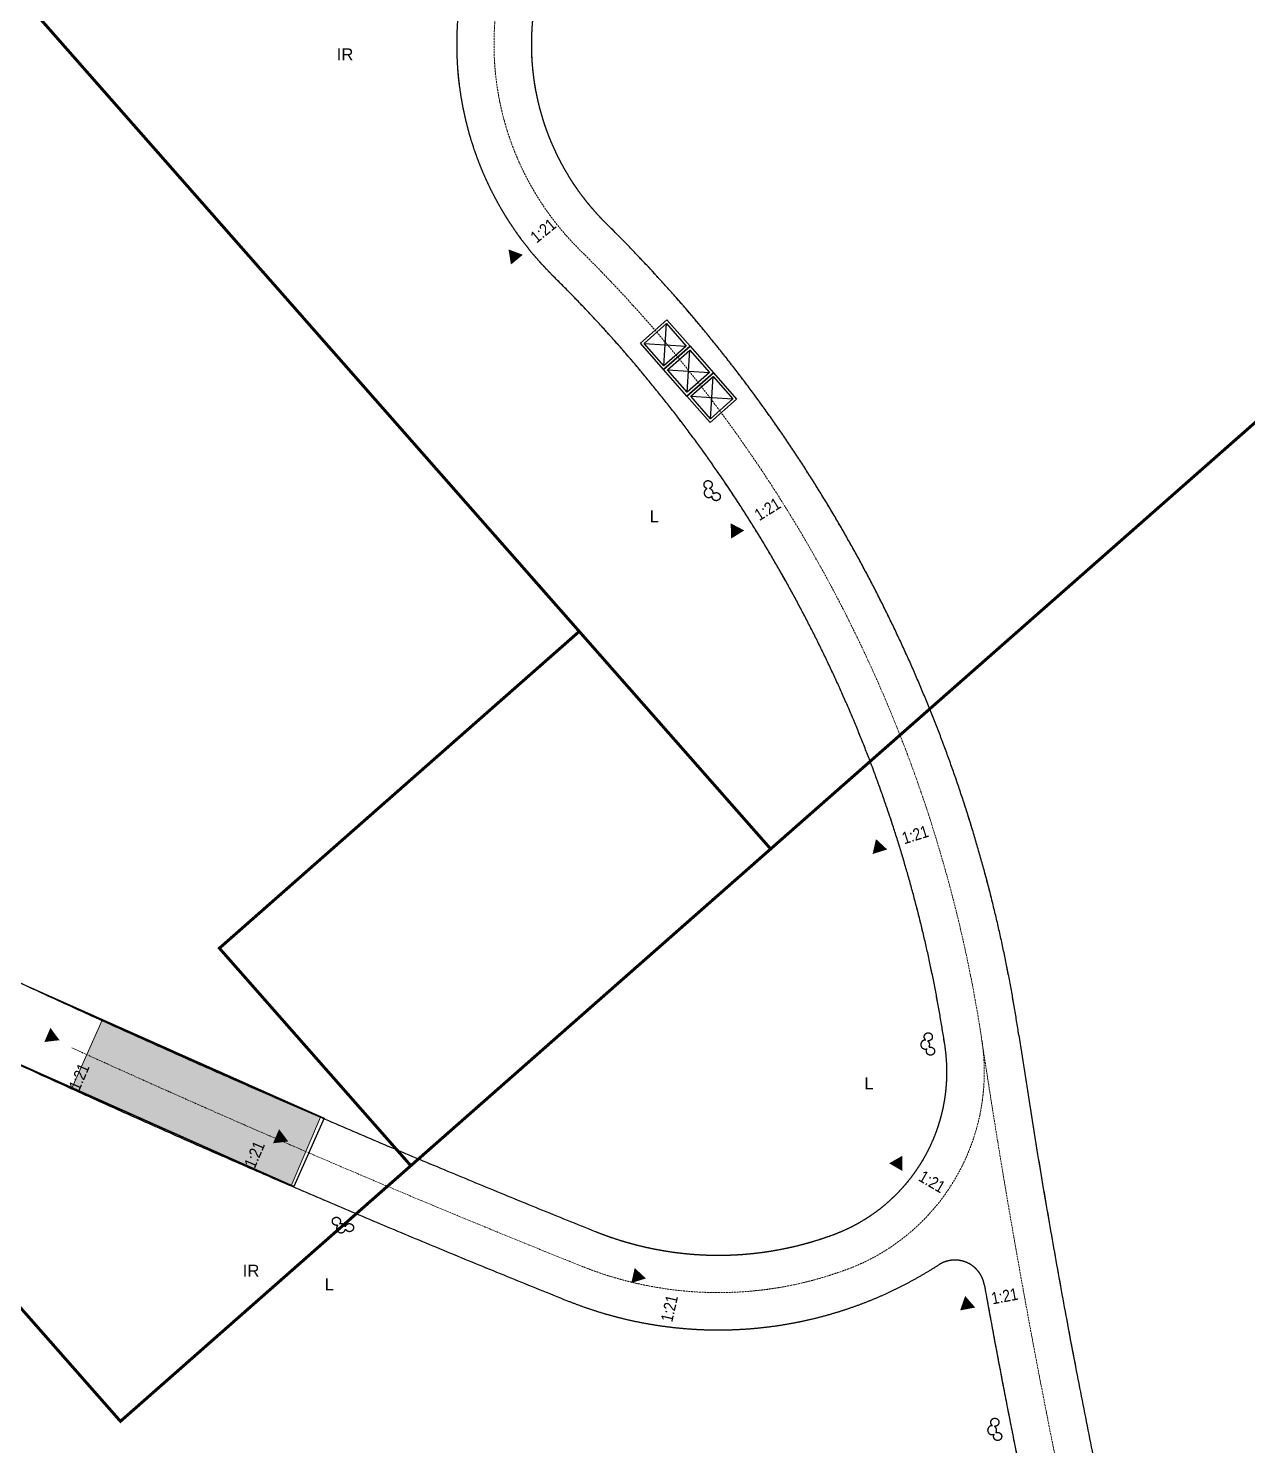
# Model space of a CAD drawing. Header units: millimetres. Extents: x 833576263 to 1668046980, y 817519639 to 1636103653.
# Drawn here: x 834327945 to 834368769, y 817924635 to 817972079 of the extents above; entities that cross this region are included whole.
import ezdxf

# ---------------------------------------------------------------- set-up
doc = ezdxf.new("R2010")
doc.units = ezdxf.units.MM
doc.header["$LTSCALE"] = 100
doc.header["$MEASUREMENT"] = 0
for name, pattern in [('C160$0$Hidden', [9.525, 6.35, -3.175]), ('R_site$0$HIDDEN', [9.525, 6.35, -3.175]), ('R_Text for GBP from DLN$0$ACAD_ISO10W100', [18, 12, -3, 0, -3])]:
    doc.linetypes.add(name, pattern=pattern)
for name, color, linetype in [('C160$0$+C160', 6, 'C160$0$Hidden'), ('R_Text for GBP from DLN$0$base plan(mm)$0$DLN040__', 7, 'Continuous'), ('T-TITL', 7, 'Continuous'), ('X-REF', 7, 'Continuous')]:
    doc.layers.add(name, color=color, linetype=linetype)
for name, color, linetype, lineweight in [('R_site$0$000-Architecture boundary', 2, 'Continuous', 0), ('R_site$0$001-Smoke vents-b', 251, 'Continuous', 9), ('R_site$0$001-Ventilation-b', 251, 'Continuous', 15), ('R_site$0$001-Ventilation-h', 251, 'Continuous', 5), ('R_Text for GBP from DLN$0$000-Slope', 6, 'R_Text for GBP from DLN$0$ACAD_ISO10W100', 18), ('R_WKCD_PARK$0$PAV-secondary path-b', 6, 'Continuous', 18)]:
    doc.layers.add(name, color=color, linetype=linetype, lineweight=lineweight)
doc.styles.add('R_Text for GBP from DLN$0$base plan(mm)$0$SWIS721 LT', font='swiss.ttf')
doc.styles.add('R_Text for GBP from DLN$0$W8 sec wkcd', font='swissc.ttf', dxfattribs={"height": 3})

# ---------------------------------------------------------------- blocks, each defined once
blk = doc.blocks.new('R_site$0$smoke vents')
at = {"layer": 'R_site$0$001-Smoke vents-b'}
for points in [[(834348.436, 817961.541), (834349.321, 817962.321), (834350.101, 817961.435), (834349.215, 817960.656)], [(834348.563, 817961.533), (834349.313, 817962.194), (834349.974, 817961.443), (834349.223, 817960.783)], [(834349.215, 817960.656), (834350.101, 817961.435), (834350.881, 817960.549), (834349.995, 817959.77)], [(834349.342, 817960.647), (834350.093, 817961.308), (834350.754, 817960.557), (834350.003, 817959.897)], [(834349.995, 817959.77), (834350.881, 817960.549), (834351.66, 817959.664), (834350.774, 817958.884)], [(834350.122, 817959.762), (834350.872, 817960.422), (834351.533, 817959.672), (834350.782, 817959.011)]]:
    blk.add_lwpolyline(points, close=True, dxfattribs=at)
for points in [[(834349.223, 817960.783), (834349.313, 817962.194)], [(834348.563, 817961.533), (834349.974, 817961.443)], [(834350.003, 817959.897), (834350.093, 817961.308)], [(834349.342, 817960.647), (834350.754, 817960.557)], [(834350.782, 817959.011), (834350.872, 817960.422)], [(834350.122, 817959.762), (834351.533, 817959.672)]]:
    blk.add_lwpolyline(points, dxfattribs=at)
blk = doc.blocks.new('R_site$0$A$C39C908CE')
at = {"layer": 'R_site$0$001-Ventilation-h', "true_color": 0xffffff, "extrusion": (-6.52113e-05, -8.85066e-05, 1)}
h = blk.add_hatch(color=7, dxfattribs=at)
h.dxf.hatch_style = 1
h.paths.add_polyline_path([(6.325, -5.549), (-1.02, -2.28), (0, 0), (7.309, -3.249)])
at = {"layer": 'R_site$0$001-Ventilation-h', "extrusion": (-6.52113e-05, -8.85066e-05, 1)}
h = blk.add_hatch(dxfattribs=at)
h.set_pattern_fill('SQUARE', color=256, scale=0.03, angle=24.5344)
h.set_pattern_definition([(335.8846, (-0.40858, -0.91272), (0.0389169, 0.086937), [0.09525, -0.09525]), (65.8846, (-0.40858, -0.91272), (-0.086937, 0.0389169), [0.09525, -0.09525])])
h.paths.add_polyline_path([(6.325, -5.549), (-1.02, -2.279), (0, 0), (7.309, -3.249)])
at = {"layer": 'R_site$0$001-Ventilation-b', "ltscale": 0.1, "extrusion": (-6.52113e-05, -8.85066e-05, 1)}
blk.add_lwpolyline([(6.325, -5.549), (-1.02, -2.28), (0, 0), (7.309, -3.249)], close=True, dxfattribs=at)
blk = doc.blocks.new('R_site$0$architecture 2')
at = {"layer": 'R_site$0$000-Architecture boundary', "linetype": 'R_site$0$HIDDEN', "lineweight": 5}
blk.add_lwpolyline([(834331.115, 818023.172), (834322.079, 818033.401), (834273.585, 817990.722), (834304.338, 817955.778), (834304.338, 817955.778), (834306.485, 817953.339), (834306.486, 817953.338), (834331.029, 817925.45), (834375.215, 817964.338), (834375.215, 817964.338), (834375.215, 817964.338), (834374.049, 817981.009), (834340.358, 818019.249, 0.00285), (834339.4, 818020.317, 0.048684), (834338.247, 818021.421, 0.067075), (834336.319, 818022.533, 0.098146), (834332.855, 818023.289, 0.039786), (834331.115, 818023.172)], format="xyb", dxfattribs=at)
at = {"layer": 'R_site$0$000-Architecture boundary', "linetype": 'R_site$0$HIDDEN', "lineweight": -2}
blk.add_lwpolyline([(834295.355, 818009.881), (834352.799, 817944.609)], dxfattribs=at)
at = {"layer": 'R_site$0$000-Architecture boundary', "linetype": 'R_site$0$HIDDEN'}
blk.add_lwpolyline([(834346.391, 817951.891), (834334.342, 817941.287), (834340.751, 817934.006)], dxfattribs=at)
at = {"layer": 'R_site$0$001-Smoke vents-b'}
blk.add_blockref('R_site$0$smoke vents', (0, 0), dxfattribs=at)
at = {"layer": 'R_site$0$001-Ventilation-b'}
blk.add_blockref('R_site$0$A$C39C908CE', (834330.42, 817938.881, -0.013), dxfattribs=at)
blk = doc.blocks.new('R_site')
at = {"xscale": 1000, "yscale": 1000, "zscale": 1000}
blk.add_blockref('R_site$0$architecture 2', (0, 0), dxfattribs=at)
blk = doc.blocks.new('R_WKCD_PARK')
at = {"layer": 'R_WKCD_PARK$0$PAV-secondary path-b'}
for centre, radius, start, end in [((834353216, 817971544), 10930, 131.2935, 225.3657), ((834353216, 817971544), 8430, 131.2935, 225.3657), ((834313397, 817931213), 48246, 8.5375, 45.3657), ((834313397, 817931213), 45746, 8.5375, 45.3657), ((834494389, 818299558), 396216, 243.43867, 248.15022), ((834494389, 818299558), 398716, 243.43867, 248.15022), ((834635058, 817979501), 277019, 188.53751, 192.35745), ((834352902, 817937144), 5798, 290.5383, 8.5375), ((834351050, 817942086), 11076, 248.1502, 290.5383), ((834351050, 817942086), 13576, 248.1502, 302.902), ((834358968, 817929848), 1000, 10.1954, 122.902), ((834635058, 817979501), 279519, 190.19536, 192.35745)]:
    blk.add_arc(centre, radius, start, end, dxfattribs=at)
blk = doc.blocks.new('C160')
at = {"layer": 'C160$0$+C160', "const_width": 0.1}
blk.add_lwpolyline([(834331.115, 818023.172), (834322.079, 818033.401), (834273.585, 817990.722), (834304.338, 817955.778), (834304.338, 817955.778), (834306.485, 817953.339), (834306.486, 817953.338), (834331.029, 817925.45), (834375.215, 817964.338), (834375.215, 817964.338), (834375.215, 817964.338), (834374.049, 817981.009), (834340.358, 818019.249, 0.00285), (834339.4, 818020.317, 0.048684), (834338.247, 818021.421, 0.067075), (834336.319, 818022.533, 0.098146), (834332.855, 818023.289, 0.039786), (834331.115, 818023.172)], format="xyb", dxfattribs=at)
for points in [[(834295.355, 818009.881), (834352.799, 817944.609)], [(834346.391, 817951.891), (834334.342, 817941.287), (834340.751, 817934.006)]]:
    blk.add_lwpolyline(points, dxfattribs=at)
at = {"layer": 'C160$0$+C160'}
for points in [[(834346.003, 817979.756, 0.435187), (834345.537, 817963.766, -0.162091), (834358.636, 817938.005, -0.354115), (834354.936, 817931.714, -0.187091), (834346.928, 817931.805, -0.020561), (834317.219, 817945.161, 0.15669), (834298.555, 817948.033, -0.751566), (834298.146, 817948.903), (834301.893, 817952.2), (834300.803, 817953.438), (834295.245, 817948.548, -0.058412), (834289.21, 817944.374, -0.372735), (834281.115, 817946.228, -0.007187), (834280.38, 817942.145, 0.31649), (834284.186, 817933.637), (834286.05, 817932.526, -0.335149), (834301.933, 817945.88, -0.129695), (834316.101, 817942.924, 0.020561), (834345.998, 817929.485, 0.243551), (834358.425, 817930.687, -0.535671), (834359.952, 817930.025, 0.009434), (834362.015, 817919.681)], [(834364.457, 817920.216, -0.016669), (834361.108, 817938.376, 0.162091), (834347.294, 817965.545, -0.435187), (834347.653, 817977.878, -0.104803), (834356.178, 817982.667, -0.30901), (834356.718, 817982.502, 0.246089), (834379.988, 817972.3)]]:
    blk.add_lwpolyline(points, format="xyb", dxfattribs=at)
for points in [[(834348.436, 817961.541), (834349.321, 817962.321), (834350.101, 817961.435), (834349.215, 817960.656)], [(834348.563, 817961.533), (834349.313, 817962.194), (834349.974, 817961.443), (834349.223, 817960.783)], [(834349.215, 817960.656), (834350.101, 817961.435), (834350.881, 817960.549), (834349.995, 817959.77)], [(834349.342, 817960.647), (834350.093, 817961.308), (834350.754, 817960.557), (834350.003, 817959.897)], [(834349.995, 817959.77), (834350.881, 817960.549), (834351.66, 817959.664), (834350.774, 817958.884)], [(834350.122, 817959.762), (834350.872, 817960.422), (834351.533, 817959.672), (834350.782, 817959.011)], [(834326.598, 817937.864), (834327.617, 817940.147), (834337.849, 817935.596), (834336.833, 817933.312)]]:
    blk.add_lwpolyline(points, close=True, dxfattribs=at)
for points in [[(834349.223, 817960.783), (834349.313, 817962.194)], [(834348.563, 817961.533), (834349.974, 817961.443)], [(834350.003, 817959.897), (834350.093, 817961.308)], [(834349.342, 817960.647), (834350.754, 817960.557)], [(834350.782, 817959.011), (834350.872, 817960.422)], [(834350.122, 817959.762), (834351.533, 817959.672)]]:
    blk.add_lwpolyline(points, dxfattribs=at)
for centre, start, end in [((834350.723, 817956.525), 109.0114, 319.2522), ((834350.723, 817956.525), 349.0114, 79.2522), ((834357.974, 817938.06), 83.6008, 293.8417), ((834357.974, 817938.06), 323.6008, 53.8417), ((834338.416, 817931.913), 139.0098, 349.2507), ((834338.416, 817931.913), 19.0098, 109.2507), ((834360.214, 817925.154), 86.0537, 296.2945), ((834360.214, 817925.154), 326.0537, 56.2945)]:
    blk.add_arc(centre, 0.15, start, end, dxfattribs=at)
for points in [[(834350.665, 817956.675), (834350.612, 817956.69), (834350.572, 817956.737), (834350.568, 817956.795), (834350.562, 817956.87), (834350.619, 817956.935), (834350.693, 817956.94), (834350.768, 817956.946), (834350.833, 817956.89), (834350.839, 817956.815), (834350.843, 817956.757), (834350.81, 817956.704), (834350.76, 817956.681)], [(834350.882, 817956.501), (834350.922, 817956.539), (834350.983, 817956.55), (834351.035, 817956.525), (834351.102, 817956.492), (834351.131, 817956.411), (834351.098, 817956.344), (834351.065, 817956.276), (834350.984, 817956.248), (834350.917, 817956.281), (834350.864, 817956.306), (834350.835, 817956.361), (834350.841, 817956.416)], [(834357.985, 817938.22), (834357.944, 817938.256), (834357.928, 817938.316), (834357.949, 817938.37), (834357.976, 817938.44), (834358.055, 817938.475), (834358.125, 817938.447), (834358.195, 817938.42), (834358.229, 817938.342), (834358.202, 817938.272), (834358.181, 817938.217), (834358.128, 817938.184), (834358.073, 817938.185)], [(834358.107, 817937.97), (834358.159, 817937.987), (834358.219, 817937.971), (834358.255, 817937.926), (834358.302, 817937.867), (834358.293, 817937.782), (834358.234, 817937.735), (834358.176, 817937.688), (834358.09, 817937.697), (834358.043, 817937.756), (834358.007, 817937.801), (834358.004, 817937.863), (834358.033, 817937.911)], [(834338.291, 817932.014), (834338.238, 817932.001), (834338.179, 817932.021), (834338.147, 817932.069), (834338.105, 817932.131), (834338.121, 817932.216), (834338.183, 817932.258), (834338.245, 817932.3), (834338.329, 817932.284), (834338.371, 817932.222), (834338.404, 817932.173), (834338.402, 817932.111), (834338.37, 817932.067)], [(834338.566, 817931.972), (834338.581, 817932.025), (834338.628, 817932.065), (834338.686, 817932.069), (834338.761, 817932.074), (834338.826, 817932.018), (834338.831, 817931.943), (834338.837, 817931.869), (834338.781, 817931.804), (834338.706, 817931.798), (834338.648, 817931.794), (834338.595, 817931.827), (834338.573, 817931.877)], [(834360.218, 817925.314), (834360.176, 817925.349), (834360.157, 817925.408), (834360.176, 817925.463), (834360.2, 817925.534), (834360.277, 817925.572), (834360.348, 817925.548), (834360.419, 817925.523), (834360.457, 817925.446), (834360.433, 817925.375), (834360.414, 817925.32), (834360.363, 817925.285), (834360.308, 817925.283)], [(834360.351, 817925.07), (834360.402, 817925.089), (834360.462, 817925.076), (834360.501, 817925.032), (834360.55, 817924.976), (834360.544, 817924.89), (834360.488, 817924.84), (834360.432, 817924.791), (834360.346, 817924.797), (834360.296, 817924.853), (834360.258, 817924.897), (834360.253, 817924.959), (834360.279, 817925.007)]]:
    blk.add_open_spline(points, degree=3, knots=[0, 0, 0, 0, 1, 1, 1, 2, 2, 2, 3, 3, 3, 4, 4, 4, 4], dxfattribs=at)
blk = doc.blocks.new('R_Text for GBP from DLN')
at = {"layer": 'R_Text for GBP from DLN$0$000-Slope', "color": 251, "ltscale": 0.05}
for points in [[(834329402, 817937953, 0.011676), (834346463, 817930645, 0.187091), (834355375, 817930543, 0.354115), (834359872, 817938190, 0.162091), (834346415, 817964656, -0.435187), (834346828, 817978817, -0.102268), (834355568, 817983785)], [(834362986, 817921101, -0.015485), (834359872, 817938190)]]:
    blk.add_lwpolyline(points, format="xyb", dxfattribs=at)
at = {"layer": 'R_Text for GBP from DLN$0$000-Slope', "style": 'R_Text for GBP from DLN$0$W8 sec wkcd'}
for s, rotation, p in [('1:21', 39.3539, (834344964, 817964870)), ('▲', 39.3539, (834344096, 817964158)), ('1:21', 31.9741, (834352420, 817955579)), ('▲', 31.9741, (834351467, 817954985)), ('1:21', 17.3441, (834357272, 817944763)), ('▲', 17.3441, (834356199, 817944429)), ('▲', 246.6998, (834328684, 817938637)), ('1:21', 66.6998, (834329651, 817936495)), ('▲', 246.6998, (834336341, 817935246)), ('1:21', 66.6998, (834335524, 817933891)), ('▲', 329.7104, (834356748, 817934090)), ('1:21', 329.7104, (834357718, 817933524)), ('▲', 257.1587, (834348244, 817930599)), ('1:21', 77.1587, (834349503, 817928751)), ('▲', 10.7104, (834359127, 817929154)), ('1:21', 10.7104, (834360230, 817929362))]:
    blk.add_text(s, height=400, rotation=rotation, dxfattribs=at).set_placement(p)
at = {"layer": 'R_Text for GBP from DLN$0$base plan(mm)$0$DLN040__', "style": 'R_Text for GBP from DLN$0$base plan(mm)$0$SWIS721 LT'}
for s, p in [('IR', (834338270, 817971007)), ('L', (834348745, 817955540)), ('L', (834355934, 817936567)), ('IR', (834335123, 817930293)), ('L', (834337868, 817929835))]:
    blk.add_text(s, height=400, dxfattribs=at).set_placement(p)

msp = doc.modelspace()

# ---------------------------------------------------------------- block references
at = {"layer": 'X-REF'}
msp.add_blockref('R_site', (0, 0), dxfattribs=at)

# ---------------------------------------------------------------- next in the draw order: block references
msp.add_blockref('R_WKCD_PARK', (0, 0), dxfattribs=at)

# ---------------------------------------------------------------- next in the draw order: block references
at = {"layer": 'X-REF', "xscale": 1000, "yscale": 1000, "zscale": 1000}
msp.add_blockref('C160', (0, 0), dxfattribs=at)

# ---------------------------------------------------------------- next in the draw order: block references
at = {"layer": 'T-TITL'}
msp.add_blockref('R_Text for GBP from DLN', (0, 0), dxfattribs=at)
at = {"layer": 'X-REF'}
msp.add_blockref('R_Text for GBP from DLN', (0, 0), dxfattribs=at)

doc.saveas('drawing.dxf')
